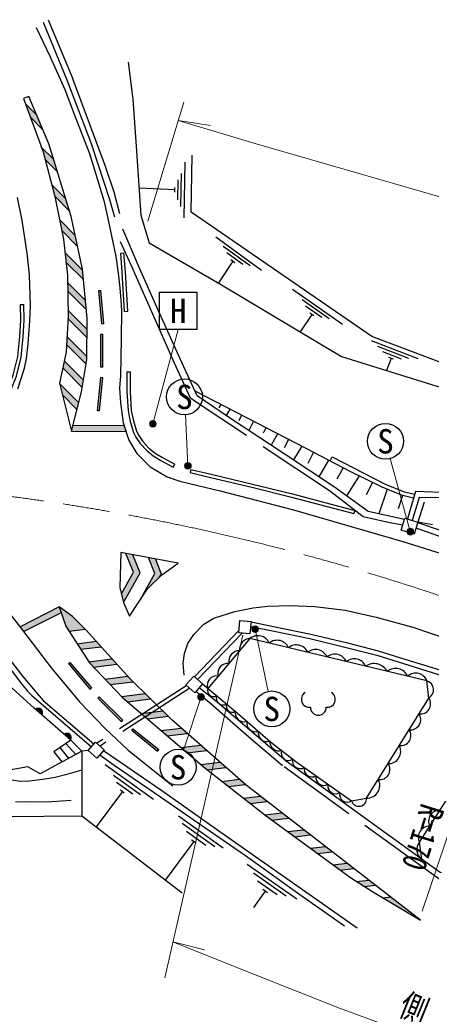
# Model space of a CAD drawing. Units: millimetres at full size, sheet at 1:1000; details may follow other scales. Extents: x 40000 to 680000, y 20000 to 380000.
# Drawn here: x 283652 to 314547, y 265976 to 340705 of the extents above; entities that cross this region are included whole.
import ezdxf
from ezdxf.enums import TextEntityAlignment as Align

# ---------------------------------------------------------------- set-up
doc = ezdxf.new("R2010")
doc.units = ezdxf.units.MM
doc.header["$LTSCALE"] = 1000
doc.linetypes.add('CHAIN', pattern=[18.5, 12, -1.5, 3.5, -1.5])
doc.linetypes.add('DASHED', pattern=[7.5, 6, -1.5])
for name, color, linetype, lineweight in [('M-BGD', 7, 'Continuous', 25), ('M-BMK', 2, 'CHAIN', 13), ('M-STR-HTXT', 7, 'Continuous', 13), ('M-STR-STRC', 7, 'Continuous', 25)]:
    doc.layers.add(name, color=color, linetype=linetype, lineweight=lineweight)
doc.styles.add('ＭＳ ゴシック', font='')
doc.styles.get('ＭＳ ゴシック').set_extended_font_data('MS Gothic')

msp = doc.modelspace()

# ---------------------------------------------------------------- hatches: boundary and pattern name
at = {"layer": 'M-BGD'}
for points in [[(285310, 288474), (284838, 288885, -0.84072)], [(287463, 286596), (286991, 287007, -0.84072)]]:
    msp.add_hatch(color=256, dxfattribs=at).paths.add_polyline_path(points)
at = {"layer": 'M-STR-HTXT'}
for points in [[(293857, 310461, -1), (293418, 310222, -0.41421), (293518, 310561, -0.41421)], [(296498, 307299, -1), (296059, 307060, -0.41421), (296159, 307399, -0.41421)], [(313206, 302362, -1), (312767, 302123, -0.41421), (312867, 302462, -0.41421)], [(301547, 295025, -1), (301108, 294786, -0.41421), (301208, 295125, -0.41421)], [(297482, 289932, -1), (297042, 289692, -0.41421), (297142, 290032, -0.41421)]]:
    msp.add_hatch(color=256, dxfattribs=at).paths.add_polyline_path(points)
at = {"layer": 'M-STR-STRC'}
for points in [[(284072, 334385), (284440, 333381), (285385, 332436), (284917, 333541)], [(285259, 331148), (285390, 330788), (285537, 330233), (286475, 329295), (286192, 330215)], [(287106, 327250), (286046, 328310), (286275, 327445), (287390, 326330)], [(286641, 325665), (286805, 324864), (287987, 323682), (287817, 324489)], [(287041, 323214), (287116, 322503), (288425, 321193), (288355, 321900)], [(287227, 320977), (287237, 320331), (288652, 318915), (288582, 319622)], [(289735, 320367), (289585, 320354), (289798, 317863), (289947, 317876)], [(287260, 318894), (287267, 318438), (287258, 318260), (288705, 316813), (288710, 317444)], [(287188, 316915), (287157, 316309), (288636, 314831), (288691, 315158), (288693, 315410)], [(289895, 317094), (289745, 317095), (289735, 314595), (289885, 314594)], [(286984, 315068), (286871, 314545), (288340, 313076), (288432, 313621)], [(286635, 313367), (286845, 312520), (287942, 311423), (288073, 311929)], [(289886, 313802), (289737, 313816), (289495, 311328), (289644, 311313)], [(291486, 310224), (287637, 310243), (287521, 309793), (291630, 309774)], [(292681, 299154), (292143, 300508), (291619, 300608), (292185, 299186), (291282, 297556), (291444, 296919)], [(293832, 300184), (293308, 300285), (293786, 299083), (292690, 297104), (293229, 297931), (294152, 298816), (294282, 299052)], [(286755, 296147), (286608, 296576), (283661, 295087), (283938, 294723)], [(287602, 295851), (286608, 296576), (287107, 295125), (287347, 294753), (288561, 294902)], [(289387, 293996), (287948, 293819), (288218, 293399), (289756, 293588)], [(287406, 292415), (287292, 292318), (288908, 290411), (289023, 290508)], [(290576, 292681), (288820, 292465), (288874, 292381), (289183, 292057), (290944, 292273)], [(291908, 291206), (291764, 291366), (290045, 291155), (290432, 290749), (292157, 290961)], [(293066, 290065), (291293, 289847), (291363, 289775), (291743, 289449), (293475, 289662)], [(289608, 289820), (289502, 289713), (291279, 287954), (291384, 288061)], [(294384, 288766), (292771, 288568), (293234, 288171), (294794, 288363)], [(292147, 287426), (292053, 287309), (294000, 285741), (294095, 285858)], [(295768, 287475), (294262, 287290), (294725, 286894), (296219, 287077)], [(296032, 286046), (295754, 286012), (295962, 285834)], [(297221, 286193), (296032, 286046), (295962, 285834), (296005, 285797, -0.06674), (296322, 285629), (297672, 285795)], [(296322, 285629), (296216, 285616), (296005, 285797, -0.06674)], [(298214, 284854), (297245, 284735), (297547, 284475), (297721, 284340), (298108, 284387)], [(298675, 284910), (298214, 284854), (298108, 284387), (299126, 284512)], [(300128, 283628), (298835, 283469), (299336, 283077), (300579, 283230)], [(301696, 282359), (300450, 282206), (300951, 281814), (302202, 281968)], [(303327, 281099), (302065, 280944), (302163, 280867), (302589, 280555), (303833, 280707)], [(304957, 279838), (303767, 279692), (304296, 279303), (305463, 279447)], [(306587, 278577), (305474, 278440), (306004, 278052), (307093, 278186)], [(308217, 277316), (307181, 277189), (307711, 276801), (308723, 276925)], [(309848, 276056), (308940, 275944), (309539, 275564), (310354, 275664)], [(311478, 274795), (310912, 274726), (313761, 273030)]]:
    msp.add_hatch(color=256, dxfattribs=at).paths.add_polyline_path(points)

# ---------------------------------------------------------------- linework, layer by layer
at = {"layer": 'M-BGD', "linetype": 'DASHED'}
for p, q in [((285390, 340537), (287174, 336195)), ((285781, 340705), (287635, 336262)), ((296772, 291335), (300113, 294817)), ((296996, 291137), (300361, 294604)), ((296194, 290668), (289442, 286332)), ((296420, 290468), (289675, 286126))]:
    msp.add_line(p, q, dxfattribs=at)
at = {"layer": 'M-BGD'}
for p, q in [((296056, 330003), (295981, 325827)), ((295756, 326669), (295801, 329169)), ((295296, 327753), (295302, 328103)), ((295525, 327174), (295552, 328673)), ((295299, 327928), (292604, 328058)), ((298363, 324389), (301793, 321889)), ((300947, 322209), (298926, 323682)), ((291224, 323167), (291473, 323187)), ((300401, 322310), (299189, 323193)), ((299654, 322558), (298572, 320940)), ((299795, 322455), (299512, 322661)), ((304135, 320473), (307879, 317823)), ((283707, 319304), (283957, 319309)), ((306889, 318230), (304848, 319674)), ((306342, 318323), (305118, 319189)), ((291511, 318789), (291761, 318804)), ((305591, 318560), (304711, 317269)), ((305734, 318459), (305448, 318661)), ((310046, 316603), (313562, 315258)), ((312886, 315260), (310551, 316153)), ((312333, 315214), (310932, 315750)), ((311547, 315258), (311200, 314352)), ((311710, 315196), (311383, 315321)), ((291695, 314259), (291945, 314259)), ((298742, 311804), (298598, 311549)), ((299421, 311453), (299151, 310960)), ((300296, 311002), (300094, 310580)), ((301201, 310534), (300851, 309836)), ((302133, 310053), (301931, 309632)), ((303006, 309602), (302521, 308742)), ((303829, 309177), (303517, 308543)), ((304828, 308661), (304203, 307634)), ((305712, 308203), (305290, 307364)), ((295162, 307085), (295284, 307303)), ((306832, 307620), (306119, 306363)), ((296491, 306923), (296434, 306680)), ((307929, 307048), (307461, 306172)), ((309137, 306434), (308191, 304934)), ((310147, 305931), (309660, 305000)), ((311251, 305420), (310626, 303582)), ((312410, 304961), (312066, 303954)), ((314014, 304463), (313558, 302950)), ((308814, 303836), (308750, 303594)), ((314644, 302755), (313558, 302950)), ((284838, 288885), (285310, 288474)), ((286991, 287007), (287463, 286596)), ((287095, 286311), (287845, 285497)), ((286656, 286007), (287292, 285197)), ((288300, 285745), (288309, 280863)), ((290063, 284730), (293688, 282127)), ((292716, 282455), (290685, 283913)), ((292135, 282503), (290916, 283378)), ((291351, 282697), (289373, 280045)), ((291493, 282595), (291209, 282799)), ((295572, 280872), (298915, 278467)), ((298286, 278550), (295851, 280302)), ((297624, 278657), (296163, 279708)), ((296718, 278939), (294559, 276054)), ((296888, 278816), (296547, 279062)), ((300739, 277257), (304453, 274643)), ((303650, 274841), (301197, 276568)), ((302987, 274941), (301515, 275977)), ((302078, 275214), (301215, 273987)), ((302250, 275093), (301906, 275335))]:
    msp.add_line(p, q, dxfattribs=at)
for points in [[(284878, 340133), (285937, 337931), (287025, 335476), (287726, 333628), (288877, 330655), (289959, 327137), (290262, 325783), (290569, 324360), (290867, 322910), (291027, 321667), (291160, 320538), (291237, 319663), (291274, 318840), (291260, 316731), (291218, 313945), (291144, 313017), (291203, 311929), (291420, 310428), (291839, 309119), (292433, 308124), (293446, 307121), (294713, 306354), (295667, 306037), (297019, 305720), (298707, 305303), (304202, 303885), (312433, 301508), (316109, 300345)], [(291784, 337519), (292134, 334736), (292409, 330827), (292748, 326024), (293377, 323946), (298684, 320875), (307810, 315414), (317549, 312361), (318550, 310464), (323087, 312603), (321904, 314184), (319784, 313244), (310106, 316915), (296530, 326264), (296598, 330536)], [(287174, 336195), (289006, 331410), (289960, 328513), (290390, 327204), (290755, 325906)], [(291160, 326127), (290729, 327762), (290050, 329767), (287635, 336262)], [(283489, 312969), (283988, 314517), (284137, 315248), (284272, 316354), (284398, 318090), (284458, 319228), (284369, 321554), (284204, 323175), (283835, 325636), (283478, 327366)], [(291511, 318789), (291341, 321742), (291224, 323167)], [(291761, 318804), (291591, 321760), (291473, 323187)], [(255051, 309863), (257401, 309955), (260035, 310022), (263468, 310016), (267930, 309936), (272633, 309759), (275971, 309560), (277283, 309456), (278106, 309545), (279025, 309791), (279794, 310181), (280435, 310620), (281117, 311210), (282145, 312284), (282757, 312995), (283156, 314002), (283489, 315399), (283650, 316897), (283730, 318145), (283707, 319304)], [(255061, 309613), (257409, 309705), (260038, 309772), (263465, 309766), (267923, 309686), (272621, 309509), (275954, 309310), (277287, 309205), (278152, 309299), (279115, 309557), (279922, 309966), (280588, 310421), (281290, 311029), (282331, 312116), (282974, 312864), (283395, 313927), (283736, 315357), (283900, 316876), (283981, 318139), (283957, 319309)], [(291695, 314259), (291695, 312767), (291775, 311322), (291935, 310516), (292185, 309700), (292369, 309350), (292689, 308853), (293181, 308333), (293665, 307941), (294244, 307595), (295162, 307085)], [(291945, 314259), (291945, 312774), (292024, 311354), (292178, 310577), (292417, 309795), (292585, 309476), (292886, 309008), (293351, 308517), (293809, 308146), (294369, 307812), (295284, 307303)], [(313237, 304767), (312410, 304961), (310867, 305572), (308460, 306772), (305203, 308468), (296824, 312795)], [(306961, 307552), (307108, 307856), (311040, 305837), (312526, 305233), (313323, 305055)], [(296434, 306680), (297961, 306321), (301076, 305571), (304070, 304831), (308750, 303594)], [(296491, 306923), (298019, 306564), (301135, 305814), (304132, 305073), (308814, 303836)], [(318412, 306625), (315995, 305165), (313383, 305255), (312767, 303195)], [(318653, 306223), (316085, 304790), (313657, 304812), (313120, 303086)], [(207047, 294536), (212456, 295963), (223557, 298652), (232001, 300469), (236382, 301214), (240036, 301709), (243394, 302027), (250787, 302793), (259573, 303306), (265193, 303341), (272114, 302901), (274876, 302604), (276261, 302409), (277277, 302069), (278427, 301208), (279931, 299821), (283526, 295265), (286025, 291984), (288143, 289450), (290066, 287440), (291780, 285806), (295132, 283142)], [(287483, 286578), (284728, 288981), (283075, 290473), (280121, 294348), (278774, 295695), (277418, 296836), (276100, 297625), (274950, 298188)], [(295988, 291442), (295927, 292347), (296031, 293088), (296262, 293829), (296724, 294506), (297474, 295279), (298222, 295739), (299809, 296241), (301167, 296504), (302291, 296639), (303952, 296687), (305810, 296616), (308101, 296344), (310421, 295810), (313175, 295060), (317540, 293575), (321035, 292275), (323665, 291302), (327975, 289594), (335005, 286529), (342389, 283019), (346112, 281064), (349472, 279237), (354509, 276446)], [(280038, 295686), (283788, 290780), (284225, 290253), (284548, 289929), (289022, 286069)], [(300992, 295111), (302757, 294752), (305438, 294201), (308174, 293535), (310470, 292948), (312477, 292324), (315423, 291413), (319188, 290160), (321675, 289264), (324387, 288322), (328769, 286896), (332376, 285663), (333961, 285065), (335268, 284487), (336983, 283680), (339965, 282256), (344253, 280180), (348015, 278323), (351277, 276573), (353771, 275115)], [(297383, 290795), (299981, 288609), (302479, 286438), (304379, 284973), (308573, 281997), (309697, 282218), (314372, 289736), (314237, 291022), (300938, 294213), (297780, 290460)], [(342927, 255548), (341114, 257007), (336319, 260997), (331786, 264693), (328416, 267245), (325153, 269552), (322130, 271624), (320523, 272801), (319060, 273875), (316915, 275419), (314698, 276998), (303661, 284999), (298319, 289538), (297127, 290506)], [(313841, 277619), (313676, 278899), (319488, 287975), (320793, 288693), (326574, 286819), (326807, 287534)], [(288303, 284313), (287075, 283950), (286301, 283760), (285363, 283604), (284374, 283479), (283672, 283464), (283039, 283563), (280538, 284116), (278818, 284386), (277208, 284625), (275407, 284842), (272833, 286438), (269347, 286486), (269204, 286478)], [(288300, 285745), (287483, 286578), (286193, 285687), (286802, 284930)], [(288782, 285797), (288300, 285745), (285183, 284048), (284251, 284551), (283275, 284396), (280960, 284022)], [(289653, 285471), (290731, 284696), (294221, 282316), (297139, 280285), (300595, 277886), (304683, 274976), (308035, 272615)], [(289932, 285787), (294326, 282796), (298669, 279711), (308999, 272450)], [(287514, 282024), (286044, 281944), (284379, 281916), (283329, 281933)], [(295845, 275065), (288309, 280863), (279695, 280773), (276197, 279721), (276971, 277817)]]:
    msp.add_lwpolyline(points, dxfattribs=at)
at = {"layer": 'M-BGD', "linetype": 'DASHED'}
for points in [[(312548, 303164), (309818, 303757), (307286, 305589), (303520, 308087), (299474, 310739), (296983, 312448), (295704, 315228), (293850, 319345), (292572, 322209), (291398, 324963)], [(312410, 302716), (311457, 302914), (309436, 303354), (306921, 305304), (296908, 311964), (296459, 312272), (295261, 314891), (293916, 317964), (292042, 322222), (291203, 324022)], [(342951, 290594), (341814, 291194), (337337, 293224), (334170, 294545), (331257, 295847), (330314, 296761), (328670, 297450), (325482, 298674), (320905, 300366), (315474, 302245), (313542, 302900)], [(357903, 282572), (355492, 283925), (342607, 290379), (337987, 292477), (330864, 295542), (329977, 296376), (324247, 298619), (313419, 302503)], [(280380, 295812), (283871, 291350), (284534, 290573), (285401, 289548), (289211, 286283)], [(301027, 295461), (302827, 295095), (305515, 294543), (308258, 293875), (310565, 293285), (312580, 292658), (315530, 291746), (319356, 290525), (321932, 289655), (324641, 288717), (328880, 287228), (332494, 285992), (334094, 285389), (335414, 284805), (337133, 283996), (340117, 282571), (344407, 280495), (348119, 278571), (351398, 276780), (353908, 275363)], [(340133, 257399), (336056, 260631), (331508, 264339), (328150, 266882), (324895, 269182), (321870, 271256), (320257, 272438), (318795, 273511), (316653, 275053), (314435, 276633), (303383, 284645), (300671, 286949), (298019, 289282), (296880, 290226)]]:
    msp.add_lwpolyline(points, dxfattribs=at)
at = {"layer": 'M-BGD'}
for points in [[(312576, 303254), (313558, 302950), (313279, 302049), (312297, 302353)], [(300187, 295571), (301029, 295489), (300937, 294548), (300095, 294631)], [(296132, 290723), (296716, 291384), (297383, 290795), (296798, 290134)], [(288782, 285797), (289337, 286425), (289988, 285849), (289433, 285222)]]:
    msp.add_lwpolyline(points, close=True, dxfattribs=at)
for centre, radius, start, end in [((300983, 293390), 824, 93.09977, 186.7408), ((301528, 293480), 941, 24.20745, 128.80763), ((302976, 293132), 941, 24.20745, 128.80763), ((304424, 292785), 941, 24.20745, 128.80763), ((300157, 292482), 811, 89.51199, 190.32858), ((305871, 292438), 941, 24.20745, 128.80763), ((307319, 292090), 941, 24.20745, 128.80763), ((299292, 291580), 760, 84.91727, 194.92329), ((308767, 291743), 941, 24.20745, 128.80763), ((310262, 291188), 1135, 28.93246, 124.08262), ((311876, 290945), 1007, 24.95634, 128.05873), ((313392, 290695), 906, 21.19367, 131.82141), ((298412, 290717), 682, 77.71258, 202.12799), ((314028, 290350), 704, 299.29666, 72.71866), ((298200, 290296), 450, 158.57539, 301.26518), ((305399, 289637), 600, 122.72029, 277.24592), ((306750, 289637), 600, 262.75408, 57.27971), ((298948, 289753), 538, 162.98023, 296.86033), ((299586, 289095), 433, 155.69009, 304.15047), ((313749, 289298), 762, 261.11792, 35.13836), ((285038, 288639), 318, 328.79679, 129.01453), ((300507, 288640), 685, 171.92817, 286.41626), ((306074, 289042), 600, 180, 0), ((313009, 288107), 762, 261.11792, 35.13836), ((301363, 287875), 671, 170.68899, 287.34436), ((287191, 286761), 318, 328.79679, 129.01453), ((302225, 287126), 671, 170.68899, 287.34436), ((312268, 286916), 762, 261.11792, 35.13836), ((303138, 286470), 713, 178.78438, 285.54478), ((303820, 285578), 533, 157.3271, 306.0919), ((311346, 285720), 919, 267.39692, 28.85936), ((304710, 285019), 590, 167.41771, 301.84813), ((310708, 284355), 746, 259.3498, 36.90649), ((305598, 284389), 590, 167.41771, 301.84813), ((306486, 283759), 590, 167.41771, 301.84813), ((307374, 283129), 590, 167.41771, 301.84813), ((309751, 283157), 941, 266.7227, 29.53358), ((308261, 282498), 590, 167.41771, 301.84813), ((309122, 282175), 577, 197.99826, 4.22073), ((315188, 280470), 831, 88.27383, 206.45781), ((314419, 279269), 831, 88.27383, 206.45781), ((314352, 278336), 880, 140.20749, 234.47671)]:
    msp.add_arc(centre, radius, start, end, dxfattribs=at)
at = {"layer": 'M-BMK'}
msp.add_arc((260928, 136320), 170000, 69.24711, 107.4118, dxfattribs=at)
at = {"layer": 'M-STR-HTXT'}
for p, q in [((295971, 334524), (293264, 325584)), ((295553, 333144), (297980, 332775)), ((293638, 310342), (295547, 317426)), ((296278, 307179), (296083, 311017)), ((312986, 302242), (311476, 307727)), ((321165, 295290), (313865, 273721)), ((300401, 294455), (294536, 268707)), ((301327, 294905), (302302, 290236)), ((297262, 289812), (295956, 285814)), ((295150, 271403), (297532, 270810))]:
    msp.add_line(p, q, dxfattribs=at)
for points in [[(295553, 333144), (301396, 331397), (308082, 329451), (315022, 327450), (325796, 324122), (334399, 321442), (343032, 318447), (352594, 314674), (362826, 310392), (371345, 306801)], [(295150, 271403), (300191, 269368), (307660, 266434), (315025, 263729), (322434, 260714), (328600, 258453), (335881, 255491), (341766, 253336)]]:
    msp.add_lwpolyline(points, dxfattribs=at)
for centre in [(293638, 310342), (296278, 307179), (312986, 302242), (301327, 294905), (297262, 289812)]:
    msp.add_circle(centre, 250, dxfattribs=at)
at = {"layer": 'M-STR-STRC'}
for p, q in [((284917, 333541), (284072, 334385)), ((285385, 332436), (284440, 333381)), ((286192, 330215), (285259, 331148)), ((286475, 329295), (285537, 330233)), ((287106, 327250), (286046, 328310)), ((287390, 326330), (286275, 327445)), ((287817, 324489), (286641, 325665)), ((287987, 323682), (286805, 324864)), ((288355, 321900), (287041, 323214)), ((288425, 321193), (287116, 322503)), ((288582, 319622), (287227, 320977)), ((288652, 318915), (287237, 320331)), ((289585, 320354), (289735, 320367)), ((289798, 317863), (289585, 320354)), ((289947, 317876), (289735, 320367)), ((288710, 317444), (287260, 318894)), ((288705, 316813), (287258, 318260)), ((289798, 317863), (289947, 317876)), ((288693, 315410), (287188, 316915)), ((289735, 314595), (289745, 317095)), ((289745, 317095), (289895, 317094)), ((289885, 314594), (289895, 317094)), ((288636, 314831), (287157, 316309)), ((288432, 313621), (286984, 315068)), ((288340, 313076), (286871, 314545)), ((289885, 314594), (289735, 314595)), ((288073, 311929), (286635, 313367)), ((289495, 311328), (289737, 313816)), ((289644, 311313), (289886, 313802)), ((289886, 313802), (289737, 313816)), ((287942, 311423), (286845, 312520)), ((289644, 311313), (289495, 311328)), ((287637, 310243), (291486, 310224)), ((287521, 309793), (291630, 309774)), ((286608, 296576), (283661, 295087)), ((286755, 296147), (283938, 294723)), ((287347, 294753), (288561, 294902)), ((287948, 293819), (289387, 293996)), ((288218, 293399), (289756, 293588)), ((287292, 292318), (287406, 292415)), ((287292, 292318), (288908, 290411)), ((287406, 292415), (289023, 290508)), ((288820, 292465), (290576, 292681)), ((289183, 292057), (290944, 292273)), ((290045, 291155), (291764, 291366)), ((290432, 290749), (292157, 290961)), ((288908, 290411), (289023, 290508)), ((291293, 289847), (293066, 290065)), ((289502, 289713), (289608, 289820)), ((289502, 289713), (291279, 287954)), ((289608, 289820), (291384, 288061)), ((291743, 289449), (293475, 289662)), ((292771, 288568), (294384, 288766)), ((291279, 287954), (291384, 288061)), ((293234, 288171), (294794, 288363)), ((292053, 287309), (292147, 287426)), ((292053, 287309), (294000, 285741)), ((292147, 287426), (294095, 285858)), ((294262, 287290), (295768, 287475)), ((294725, 286894), (296219, 287077)), ((294000, 285741), (294095, 285858)), ((295754, 286012), (297221, 286193)), ((296216, 285616), (297672, 285795)), ((297245, 284735), (298675, 284910)), ((297721, 284340), (299126, 284512)), ((298835, 283469), (300128, 283628)), ((299336, 283077), (300579, 283230)), ((300450, 282206), (301696, 282359)), ((300951, 281814), (302202, 281968)), ((302065, 280944), (303327, 281099)), ((302589, 280555), (303833, 280707)), ((303767, 279692), (304957, 279838)), ((304296, 279303), (305463, 279447)), ((305474, 278440), (306587, 278577)), ((306004, 278052), (307093, 278186)), ((307181, 277189), (308217, 277316)), ((307711, 276801), (308723, 276925)), ((308940, 275944), (309848, 276056)), ((309539, 275564), (310354, 275664)), ((310912, 274726), (311478, 274795))]:
    msp.add_line(p, q, dxfattribs=at)
for points in [[(287521, 309793), (288284, 312749), (288691, 315158), (288717, 318268), (288347, 321979), (287512, 325932), (285833, 331379), (284318, 334954), (283925, 334788), (285390, 330788), (286280, 327425), (286934, 324234), (287219, 321521), (287267, 318438), (287128, 315733), (286625, 313406)], [(294141, 320239), (296953, 320239), (296953, 317426), (294141, 317426)], [(291897, 295889), (293229, 297931), (294325, 298982), (295535, 299858), (291224, 300684), (291156, 298054), (291444, 296919)], [(286608, 296576), (287107, 295125), (288874, 292381), (291363, 289775), (297547, 284475), (302163, 280867), (308485, 276233), (310088, 275216), (313761, 273030), (300641, 283176), (295069, 288091), (291908, 291206), (288633, 294831), (287602, 295851)]]:
    msp.add_lwpolyline(points, close=True, dxfattribs=at)
for points in [[(291282, 297556), (292185, 299186), (291619, 300608)], [(291444, 296919), (292681, 299154), (292143, 300508)], [(292690, 297104), (293786, 299083), (293308, 300285)], [(294152, 298816), (294282, 299052), (293832, 300184)]]:
    msp.add_lwpolyline(points, dxfattribs=at)
for centre in [(296014, 312366), (311118, 309029), (302577, 288914), (295536, 284531)]:
    msp.add_circle(centre, 1350, dxfattribs=at)

# ---------------------------------------------------------------- texts
at = {"layer": 'M-STR-HTXT', "style": 'ＭＳ ゴシック', "width": 0.8}
msp.add_text('R=170', height=1833, rotation=252.604, dxfattribs=at).set_placement((313294, 282076), align=Align.BOTTOM_LEFT)
msp.add_text('側\u3000溝\u3000L=59.0', height=1833, rotation=337.855, dxfattribs=at).set_placement((318275, 262813), align=Align.BOTTOM_CENTER)
at = {"layer": 'M-STR-STRC', "style": 'ＭＳ ゴシック'}
for s, p in [('H', (295547, 318832)), ('S', (296014, 312366)), ('S', (311118, 309029)), ('S', (302577, 288914)), ('S', (295536, 284531))]:
    msp.add_text(s, height=1833, dxfattribs=at).set_placement(p, align=Align.MIDDLE_CENTER)

doc.saveas('drawing.dxf')
